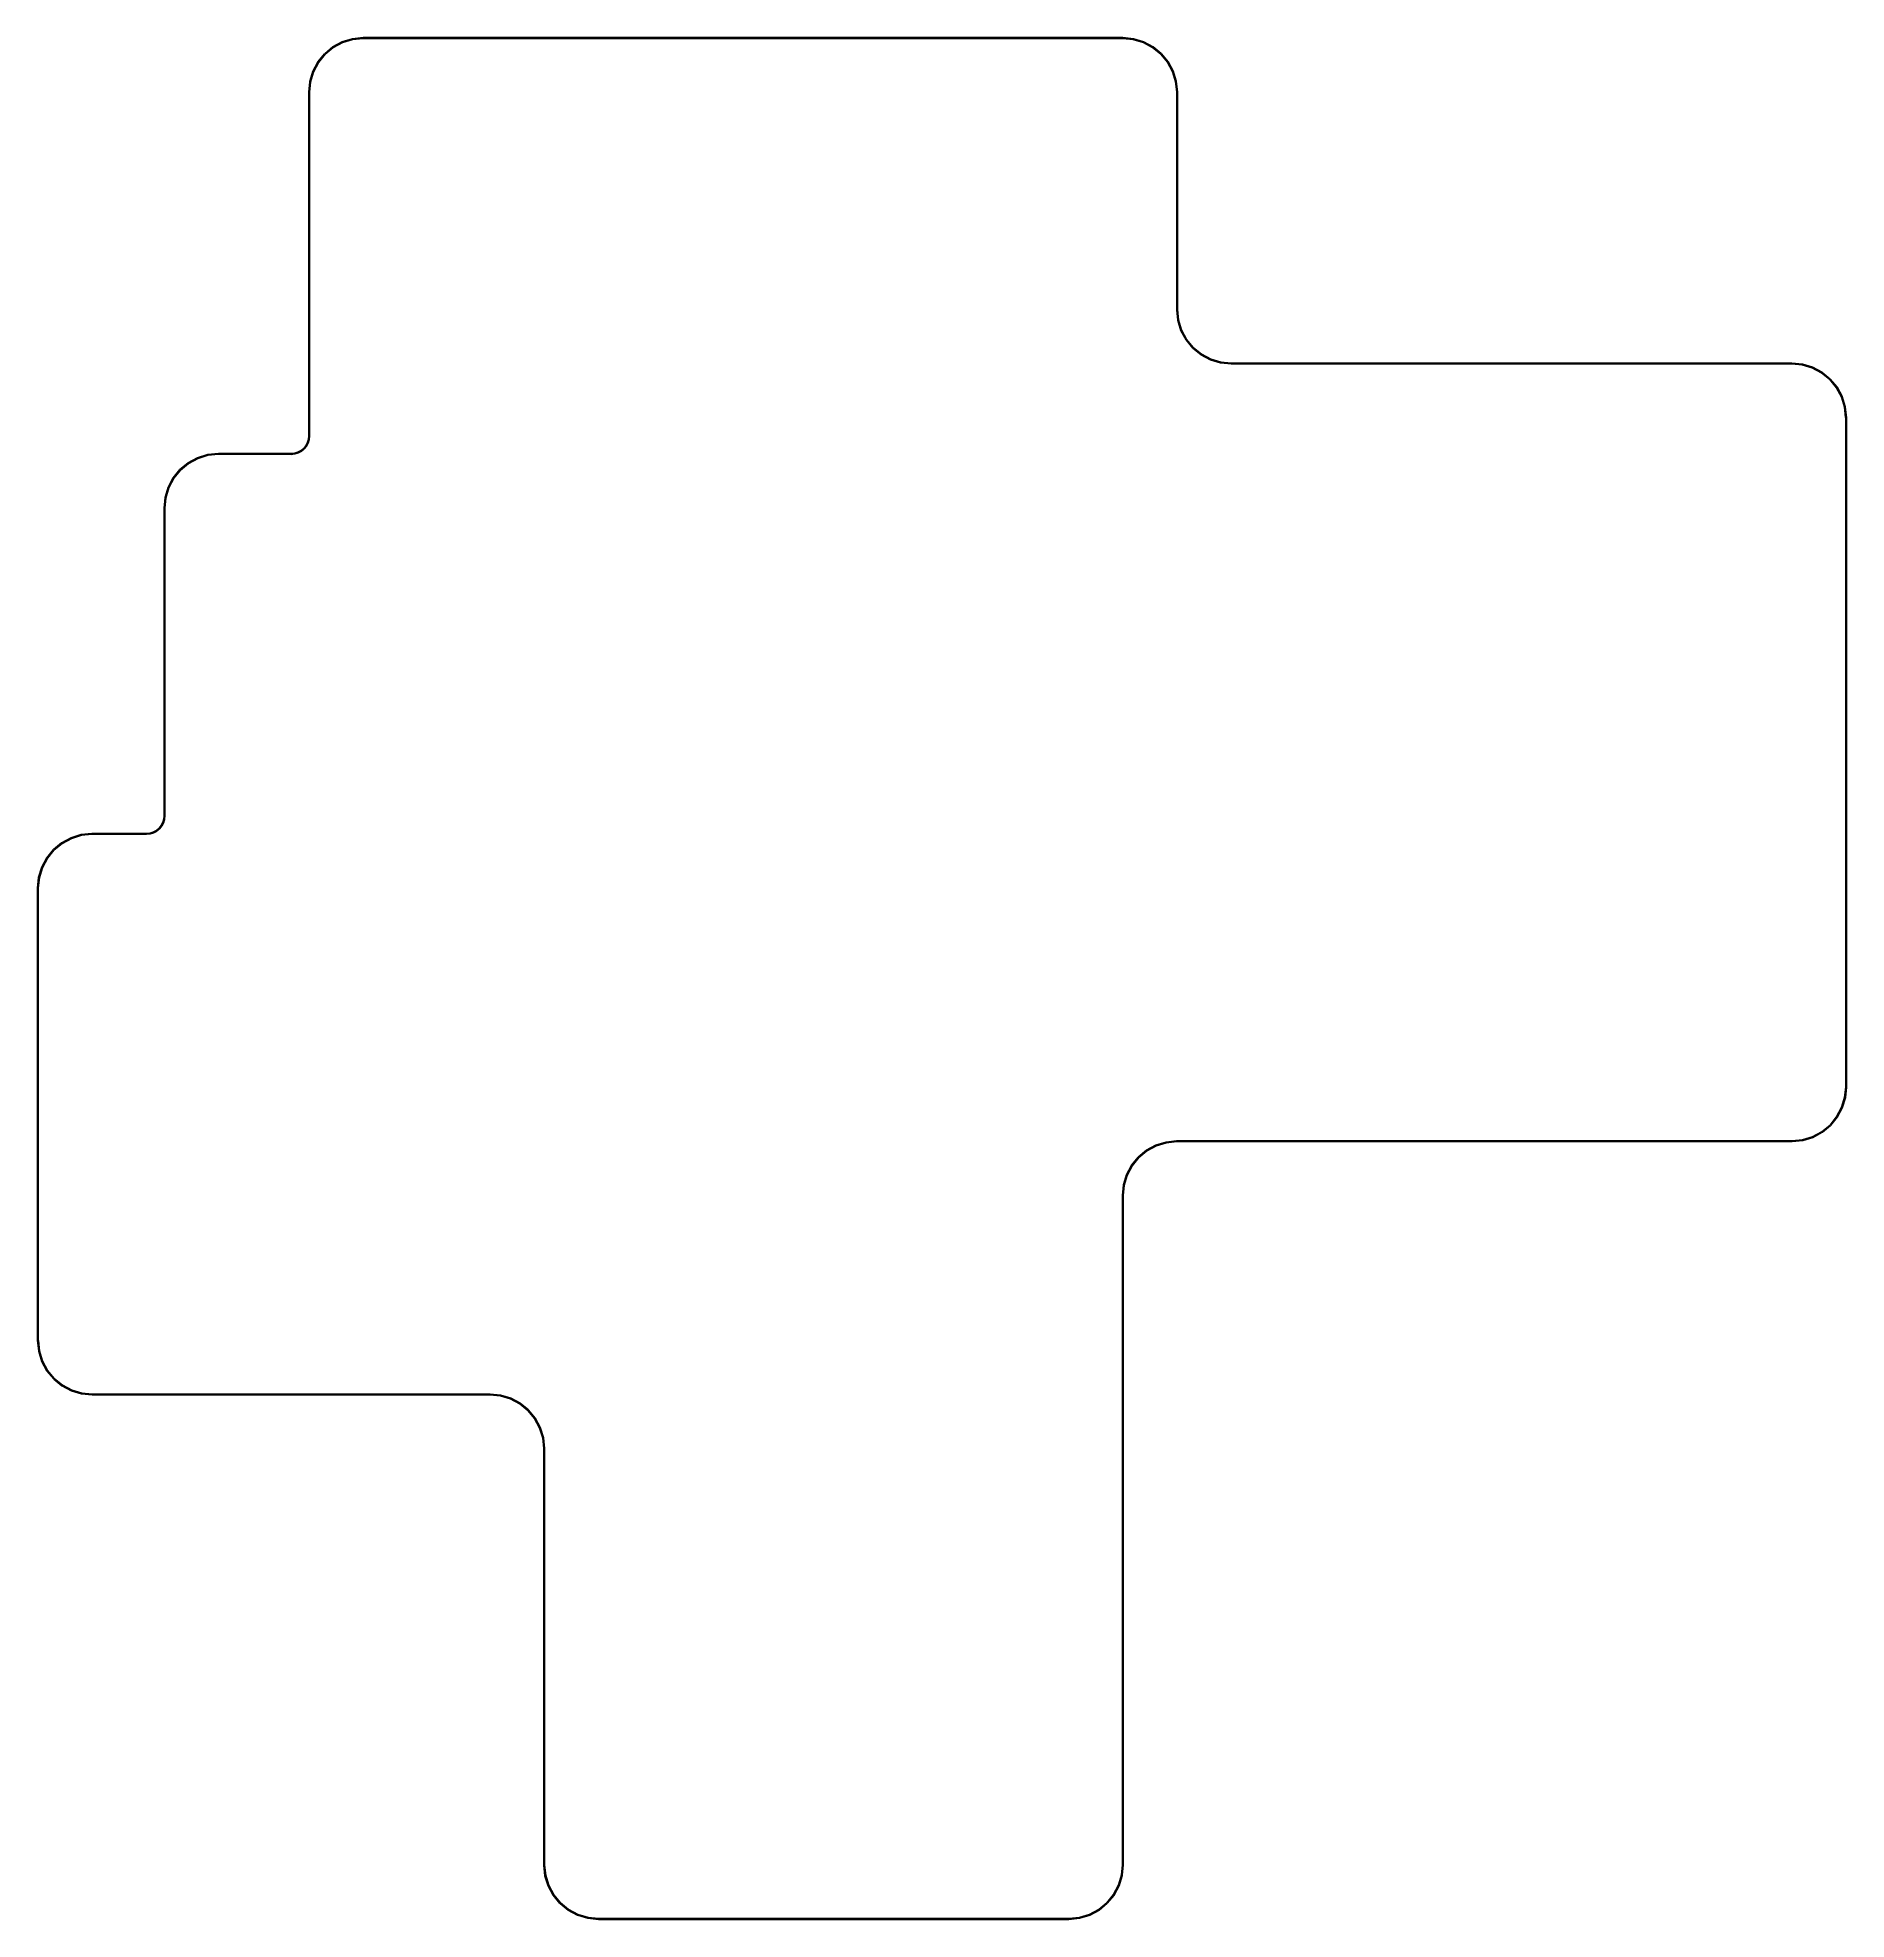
# Model space of a CAD drawing. Extents: x 3.5 to 8.5, y -6.15 to -0.95.
import ezdxf

# ---------------------------------------------------------------- set-up
doc = ezdxf.new("R2010")
doc.units = 0
doc.header["$MEASUREMENT"] = 0
doc.layers.add('BLACK', color=7, linetype='CONTINUOUS')

msp = doc.modelspace()

# ---------------------------------------------------------------- linework, layer by layer
at = {"layer": 'BLACK', "linetype": 'CONTINUOUS'}
for p, q in [((4.29294, -0.993546), (4.31549, -0.974886)), ((4.31667, -0.976464), (4.29427, -0.995002)), ((4.31549, -0.974886), (4.3155, -0.974877)), ((4.3155, -0.974877), (4.31558, -0.974828)), ((4.31558, -0.974828), (4.31565, -0.974779)), ((4.31565, -0.974779), (4.3414, -0.960855)), ((4.34226, -0.962632), (4.31667, -0.976464)), ((4.3414, -0.960855), (4.34142, -0.960848)), ((4.34142, -0.960848), (4.3415, -0.960815)), ((4.3415, -0.960815), (4.34158, -0.96078)), ((4.34158, -0.96078), (4.36955, -0.952123)), ((4.37004, -0.954032), (4.34226, -0.962632)), ((4.36955, -0.952123), (4.36956, -0.952119)), ((4.36956, -0.952119), (4.36965, -0.952103)), ((4.36965, -0.952103), (4.36974, -0.952085)), ((4.36974, -0.952085), (4.39885, -0.949025)), ((4.39901, -0.950988), (4.37004, -0.954032)), ((4.39885, -0.949025), (4.39886, -0.949023)), ((4.39886, -0.949023), (4.39891, -0.949024)), ((4.39891, -0.949024), (4.39895, -0.949019)), ((4.39895, -0.949019), (4.39995, -0.949016)), ((4.4, -0.950984), (4.39901, -0.950988)), ((4.39995, -0.949016), (4.39995, -0.949016)), ((4.39995, -0.949016), (6.50005, -0.949016)), ((6.49995, -0.950984), (4.4, -0.950984)), ((6.52894, -0.953827), (6.49995, -0.950984)), ((6.50005, -0.949016), (6.5001, -0.94902)), ((6.5001, -0.94902), (6.5001, -0.94902)), ((6.5001, -0.94902), (6.52923, -0.951877)), ((6.55678, -0.962232), (6.52894, -0.953827)), ((6.52923, -0.951877), (6.52924, -0.951879)), ((6.52924, -0.951879), (6.52933, -0.951897)), ((6.52933, -0.951897), (6.52942, -0.951914)), ((6.52942, -0.951914), (6.55745, -0.960376)), ((6.58246, -0.975886), (6.55678, -0.962232)), ((6.55745, -0.960376), (6.55746, -0.96038)), ((6.55746, -0.96038), (6.55754, -0.960415)), ((6.55754, -0.960415), (6.55762, -0.960449)), ((6.55762, -0.960449), (6.58347, -0.974193)), ((6.605, -0.994266), (6.58246, -0.975886)), ((6.58347, -0.974193), (6.58348, -0.974199)), ((6.58348, -0.974199), (6.58356, -0.974249)), ((6.58356, -0.974249), (6.58363, -0.974299)), ((6.58363, -0.974299), (6.60632, -0.992802)), ((4.26045, -1.04238), (4.27419, -1.01653)), ((4.27589, -1.01754), (4.26223, -1.04322)), ((4.27419, -1.01653), (4.2742, -1.01652)), ((4.2742, -1.01652), (4.27425, -1.01644)), ((4.27425, -1.01644), (4.2743, -1.01637)), ((4.2743, -1.01637), (4.2928, -0.993683)), ((4.29427, -0.995002), (4.27589, -1.01754)), ((4.2928, -0.993683), (4.29281, -0.993672)), ((4.29281, -0.993672), (4.29287, -0.99361)), ((4.29287, -0.99361), (4.29294, -0.993546)), ((6.62354, -1.01667), (6.605, -0.994266)), ((6.60632, -0.992802), (6.60633, -0.99281)), ((6.60633, -0.99281), (6.60639, -0.992874)), ((6.60639, -0.992874), (6.60645, -0.992937)), ((6.60645, -0.992937), (6.62511, -1.01549)), ((6.63737, -1.04226), (6.62354, -1.01667)), ((6.62511, -1.01549), (6.62512, -1.0155)), ((6.62512, -1.0155), (6.62517, -1.01558)), ((6.62517, -1.01558), (6.62522, -1.01565)), ((6.62522, -1.01565), (6.63915, -1.0414)), ((4.24902, -1.0999), (4.25188, -1.07077)), ((4.25383, -1.07106), (4.25098, -1.10005)), ((4.25188, -1.07076), (4.2519, -1.07067)), ((4.25188, -1.07077), (4.25188, -1.07076)), ((4.2519, -1.07067), (4.25191, -1.07058)), ((4.25191, -1.07058), (4.26038, -1.04255)), ((4.26223, -1.04322), (4.25383, -1.07106)), ((4.26038, -1.04254), (4.26042, -1.04246)), ((4.26038, -1.04255), (4.26038, -1.04254)), ((4.26042, -1.04246), (4.26045, -1.04238)), ((6.64597, -1.07004), (6.63737, -1.04226)), ((6.63915, -1.0414), (6.63915, -1.04142)), ((6.63915, -1.04142), (6.63919, -1.0415)), ((6.63919, -1.0415), (6.63922, -1.04158)), ((6.63922, -1.04158), (6.64788, -1.06955)), ((6.64901, -1.09901), (6.64597, -1.07004)), ((6.64788, -1.06955), (6.64788, -1.06956)), ((6.64788, -1.06956), (6.6479, -1.06965)), ((6.6479, -1.06965), (6.64792, -1.06974)), ((6.64792, -1.06974), (6.65098, -1.09885)), ((4.24902, -1.09995), (4.24902, -1.0999)), ((4.24902, -1.0999), (4.24902, -1.0999)), ((4.24902, -2.04995), (4.24902, -1.09995)), ((4.25098, -1.10005), (4.25098, -2.05005)), ((6.64902, -1.1), (6.64901, -1.09901)), ((6.64902, -1.70005), (6.64902, -1.1)), ((6.64902, -1.1), (6.64902, -1.1)), ((6.65098, -1.09885), (6.65098, -1.09886)), ((6.65098, -1.09886), (6.65098, -1.09891)), ((6.65098, -1.09891), (6.65098, -1.09895)), ((6.65098, -1.09895), (6.65098, -1.09995)), ((6.65098, -1.09995), (6.65098, -1.09995)), ((6.65098, -1.09995), (6.65098, -1.7)), ((6.64902, -1.70105), (6.64902, -1.70005)), ((6.64902, -1.70005), (6.64902, -1.70005)), ((6.64902, -1.70109), (6.64902, -1.70105)), ((6.64902, -1.70114), (6.64902, -1.70109)), ((6.64902, -1.70115), (6.64902, -1.70114)), ((6.65208, -1.73026), (6.64902, -1.70115)), ((6.65098, -1.7), (6.65099, -1.70099)), ((6.65099, -1.70099), (6.65403, -1.72996)), ((6.6521, -1.73035), (6.65208, -1.73026)), ((6.65212, -1.73044), (6.6521, -1.73035)), ((6.65212, -1.73045), (6.65212, -1.73044)), ((6.66078, -1.75842), (6.65212, -1.73045)), ((6.65403, -1.72996), (6.66263, -1.75774)), ((6.66081, -1.7585), (6.66078, -1.75842)), ((6.66085, -1.75858), (6.66081, -1.7585)), ((6.66085, -1.7586), (6.66085, -1.75858)), ((6.67478, -1.78435), (6.66085, -1.7586)), ((6.66263, -1.75774), (6.67646, -1.78333)), ((6.67483, -1.78442), (6.67478, -1.78435)), ((6.67488, -1.7845), (6.67483, -1.78442)), ((6.67489, -1.78451), (6.67488, -1.7845)), ((6.69355, -1.80706), (6.67489, -1.78451)), ((6.67646, -1.78333), (6.695, -1.80573)), ((6.69361, -1.80713), (6.69355, -1.80706)), ((6.69367, -1.80719), (6.69361, -1.80713)), ((6.69368, -1.8072), (6.69367, -1.80719)), ((6.71637, -1.8257), (6.69368, -1.8072)), ((6.695, -1.80573), (6.71754, -1.82411)), ((6.71644, -1.82575), (6.71637, -1.8257)), ((6.71652, -1.8258), (6.71644, -1.82575)), ((6.71653, -1.82581), (6.71652, -1.8258)), ((6.74238, -1.83955), (6.71653, -1.82581)), ((6.71754, -1.82411), (6.74322, -1.83777)), ((6.74246, -1.83958), (6.74238, -1.83955)), ((6.74254, -1.83962), (6.74246, -1.83958)), ((6.74255, -1.83962), (6.74254, -1.83962)), ((6.77058, -1.84809), (6.74255, -1.83962)), ((6.74322, -1.83777), (6.77106, -1.84617)), ((6.77067, -1.8481), (6.77058, -1.84809)), ((6.77076, -1.84812), (6.77067, -1.8481)), ((6.77077, -1.84812), (6.77076, -1.84812)), ((6.7999, -1.85098), (6.77077, -1.84812)), ((6.77106, -1.84617), (6.80005, -1.84902)), ((6.79995, -1.85098), (6.7999, -1.85098)), ((6.7999, -1.85098), (6.7999, -1.85098)), ((8.34995, -1.85098), (6.79995, -1.85098)), ((6.80005, -1.84902), (8.35005, -1.84902)), ((8.37894, -1.85383), (8.34995, -1.85098)), ((8.35005, -1.84902), (8.3501, -1.84902)), ((8.3501, -1.84902), (8.3501, -1.84902)), ((8.3501, -1.84902), (8.37923, -1.85188)), ((8.40678, -1.86223), (8.37894, -1.85383)), ((8.37923, -1.85188), (8.37924, -1.85188)), ((8.37924, -1.85188), (8.37933, -1.8519)), ((8.37933, -1.8519), (8.37942, -1.85191)), ((8.37942, -1.85191), (8.40745, -1.86038)), ((8.43246, -1.87589), (8.40678, -1.86223)), ((8.40745, -1.86038), (8.40746, -1.86038)), ((8.40746, -1.86038), (8.40754, -1.86042)), ((8.40754, -1.86042), (8.40762, -1.86045)), ((8.40762, -1.86045), (8.43347, -1.87419)), ((8.455, -1.89427), (8.43246, -1.87589)), ((8.43347, -1.87419), (8.43348, -1.8742)), ((8.43348, -1.8742), (8.43356, -1.87425)), ((8.43356, -1.87425), (8.43363, -1.8743)), ((8.43363, -1.8743), (8.45632, -1.8928)), ((8.47354, -1.91667), (8.455, -1.89427)), ((8.45632, -1.8928), (8.45633, -1.89281)), ((8.45633, -1.89281), (8.45639, -1.89287)), ((8.45639, -1.89287), (8.45645, -1.89294)), ((8.45645, -1.89294), (8.47511, -1.91549)), ((8.48737, -1.94226), (8.47354, -1.91667)), ((8.47511, -1.91549), (8.47512, -1.9155)), ((8.47512, -1.9155), (8.47517, -1.91558)), ((8.47517, -1.91558), (8.47522, -1.91565)), ((8.47522, -1.91565), (8.48915, -1.9414)), ((8.49597, -1.97004), (8.48737, -1.94226)), ((8.48915, -1.9414), (8.48915, -1.94142)), ((8.48915, -1.94142), (8.48919, -1.9415)), ((8.48919, -1.9415), (8.48922, -1.94158)), ((8.48922, -1.94158), (8.49788, -1.96955)), ((8.49901, -1.99901), (8.49597, -1.97004)), ((8.49788, -1.96955), (8.49788, -1.96956)), ((8.49788, -1.96956), (8.4979, -1.96965)), ((8.4979, -1.96965), (8.49792, -1.96974)), ((8.49792, -1.96974), (8.50098, -1.99885)), ((8.49902, -2), (8.49901, -1.99901)), ((8.49902, -3.84995), (8.49902, -2)), ((8.49902, -2), (8.49902, -2)), ((8.50098, -1.99885), (8.50098, -1.99886)), ((8.50098, -1.99886), (8.50098, -1.99891)), ((8.50098, -1.99891), (8.50098, -1.99895)), ((8.50098, -1.99895), (8.50098, -1.99995)), ((8.50098, -1.99995), (8.50098, -1.99995)), ((8.50098, -1.99995), (8.50098, -3.85005)), ((4.23478, -2.08453), (4.24082, -2.07712)), ((4.24241, -2.07829), (4.23624, -2.08585)), ((4.24082, -2.07712), (4.24531, -2.06868)), ((4.24246, -2.07822), (4.24241, -2.07829)), ((4.24251, -2.07814), (4.24246, -2.07822)), ((4.24252, -2.07813), (4.24251, -2.07814)), ((4.2471, -2.06952), (4.24252, -2.07813)), ((4.24531, -2.06868), (4.24808, -2.05952)), ((4.24713, -2.06943), (4.2471, -2.06952)), ((4.24717, -2.06935), (4.24713, -2.06943)), ((4.24999, -2.06), (4.24717, -2.06934)), ((4.24717, -2.06934), (4.24717, -2.06935)), ((4.24808, -2.05952), (4.24902, -2.04995)), ((4.25001, -2.05991), (4.24999, -2.06)), ((4.25003, -2.05982), (4.25001, -2.05991)), ((4.25098, -2.0501), (4.25003, -2.05981)), ((4.25003, -2.05981), (4.25003, -2.05982)), ((4.25098, -2.05005), (4.25098, -2.0501)), ((4.25098, -2.0501), (4.25098, -2.0501)), ((3.89258, -2.14319), (3.91521, -2.12447)), ((3.91639, -2.12605), (3.89391, -2.14465)), ((3.91521, -2.12447), (3.91522, -2.12446)), ((3.91522, -2.12446), (3.9153, -2.12441)), ((3.9153, -2.12441), (3.91537, -2.12436)), ((3.91537, -2.12436), (3.94121, -2.11039)), ((3.94206, -2.11217), (3.91639, -2.12605)), ((3.94121, -2.11039), (3.94122, -2.11039)), ((3.94122, -2.11039), (3.94131, -2.11035)), ((3.94131, -2.11035), (3.94139, -2.11032)), ((3.94139, -2.11032), (3.96945, -2.10163)), ((3.96994, -2.10354), (3.94206, -2.11217)), ((3.96945, -2.10163), (3.96946, -2.10163)), ((3.96946, -2.10163), (3.96955, -2.10161)), ((3.96955, -2.10161), (3.96963, -2.1016)), ((3.96963, -2.1016), (3.99885, -2.09852)), ((3.999, -2.10049), (3.96994, -2.10354)), ((3.99885, -2.09852), (3.99886, -2.09852)), ((3.99886, -2.09852), (3.9989, -2.09852)), ((3.9989, -2.09852), (3.99895, -2.09852)), ((3.99895, -2.09852), (3.99995, -2.09852)), ((4, -2.10048), (3.999, -2.10049)), ((3.99995, -2.09852), (3.99995, -2.09852)), ((3.99995, -2.09852), (3.99999, -2.09852)), ((3.99999, -2.09852), (4, -2.09852)), ((4, -2.09852), (4.00001, -2.09852)), ((4.19999, -2.10098), (4, -2.10048)), ((4, -2.10048), (4, -2.10048)), ((4.00001, -2.09852), (4.00001, -2.09852)), ((4.00001, -2.09852), (4.2, -2.09902)), ((4.2, -2.10098), (4.19999, -2.10098)), ((4.19999, -2.10098), (4.19999, -2.10098)), ((4.2, -2.09902), (4.2003, -2.09901)), ((4.2, -2.09902), (4.2, -2.09902)), ((4.20001, -2.10098), (4.2, -2.10098)), ((4.20005, -2.10098), (4.20001, -2.10098)), ((4.20035, -2.10098), (4.20005, -2.10098)), ((4.20005, -2.10098), (4.20005, -2.10098)), ((4.2003, -2.09901), (4.20986, -2.09801)), ((4.2004, -2.10098), (4.20035, -2.10098)), ((4.20044, -2.10098), (4.2004, -2.10098)), ((4.20045, -2.10098), (4.20044, -2.10098)), ((4.21016, -2.09996), (4.20045, -2.10098)), ((4.20986, -2.09801), (4.21899, -2.09518)), ((4.21024, -2.09994), (4.21016, -2.09996)), ((4.21033, -2.09992), (4.21024, -2.09994)), ((4.21034, -2.09992), (4.21033, -2.09992)), ((4.21967, -2.09703), (4.21034, -2.09992)), ((4.21899, -2.09518), (4.22741, -2.09063)), ((4.21975, -2.097), (4.21967, -2.09703)), ((4.21983, -2.09697), (4.21975, -2.097)), ((4.21984, -2.09696), (4.21983, -2.09697)), ((4.22843, -2.09232), (4.21984, -2.09696)), ((4.22741, -2.09063), (4.23478, -2.08453)), ((4.2285, -2.09227), (4.22843, -2.09232)), ((4.22858, -2.09222), (4.2285, -2.09227)), ((4.22859, -2.09221), (4.22858, -2.09222)), ((4.23611, -2.08599), (4.22859, -2.09221)), ((4.23617, -2.08593), (4.23611, -2.08599)), ((4.23623, -2.08586), (4.23617, -2.08593)), ((4.23624, -2.08585), (4.23623, -2.08586)), ((3.85999, -2.19219), (3.87378, -2.16625)), ((3.87547, -2.16726), (3.86177, -2.19303)), ((3.87378, -2.16624), (3.87383, -2.16617)), ((3.87378, -2.16625), (3.87378, -2.16624)), ((3.87383, -2.16617), (3.87388, -2.16609)), ((3.87388, -2.16609), (3.89245, -2.14333)), ((3.89391, -2.14465), (3.87547, -2.16726)), ((3.89245, -2.14333), (3.89246, -2.14332)), ((3.89246, -2.14332), (3.89252, -2.14326)), ((3.89252, -2.14326), (3.89258, -2.14319)), ((3.84852, -2.2499), (3.85139, -2.22067)), ((3.85334, -2.22096), (3.85048, -2.25005)), ((3.85139, -2.22066), (3.85141, -2.22057)), ((3.85139, -2.22067), (3.85139, -2.22066)), ((3.85141, -2.22057), (3.85142, -2.22048)), ((3.85142, -2.22048), (3.85991, -2.19236)), ((3.86177, -2.19303), (3.85334, -2.22096)), ((3.85991, -2.19236), (3.85992, -2.19235)), ((3.85992, -2.19235), (3.85995, -2.19227)), ((3.85995, -2.19227), (3.85999, -2.19219)), ((3.84852, -2.24995), (3.84852, -2.2499)), ((3.84852, -2.2499), (3.84852, -2.2499)), ((3.84902, -3.09995), (3.84852, -2.24995)), ((3.85048, -2.25005), (3.85098, -3.10005)), ((3.84082, -3.12712), (3.84531, -3.11868)), ((3.8471, -3.11952), (3.84252, -3.12813)), ((3.84531, -3.11868), (3.84808, -3.10952)), ((3.84713, -3.11943), (3.8471, -3.11952)), ((3.84717, -3.11935), (3.84713, -3.11943)), ((3.84999, -3.11), (3.84717, -3.11934)), ((3.84717, -3.11934), (3.84717, -3.11935)), ((3.84808, -3.10952), (3.84902, -3.09995)), ((3.85001, -3.10991), (3.84999, -3.11)), ((3.85003, -3.10982), (3.85001, -3.10991)), ((3.85098, -3.1001), (3.85003, -3.10981)), ((3.85003, -3.10981), (3.85003, -3.10982)), ((3.85098, -3.10005), (3.85098, -3.1001)), ((3.85098, -3.1001), (3.85098, -3.1001)), ((3.56565, -3.17478), (3.5914, -3.16085)), ((3.59226, -3.16263), (3.56667, -3.17646)), ((3.5914, -3.16085), (3.59142, -3.16085)), ((3.59142, -3.16085), (3.5915, -3.16081)), ((3.5915, -3.16081), (3.59158, -3.16078)), ((3.59158, -3.16078), (3.61955, -3.15212)), ((3.62004, -3.15403), (3.59226, -3.16263)), ((3.61955, -3.15212), (3.61956, -3.15212)), ((3.61956, -3.15212), (3.61965, -3.1521)), ((3.61965, -3.1521), (3.61974, -3.15208)), ((3.61974, -3.15208), (3.64885, -3.14902)), ((3.64901, -3.15099), (3.62004, -3.15403)), ((3.64885, -3.14902), (3.64886, -3.14902)), ((3.64886, -3.14902), (3.64891, -3.14902)), ((3.64891, -3.14902), (3.64895, -3.14902)), ((3.64895, -3.14902), (3.64995, -3.14902)), ((3.65, -3.15098), (3.64901, -3.15099)), ((3.64995, -3.14902), (3.64995, -3.14902)), ((3.64995, -3.14902), (3.8, -3.14902)), ((3.80005, -3.15098), (3.65, -3.15098)), ((3.8, -3.14902), (3.8003, -3.14901)), ((3.80035, -3.15098), (3.80005, -3.15098)), ((3.80005, -3.15098), (3.80005, -3.15098)), ((3.8003, -3.14901), (3.80985, -3.14801)), ((3.8004, -3.15098), (3.80035, -3.15098)), ((3.80044, -3.15098), (3.8004, -3.15098)), ((3.80045, -3.15098), (3.80044, -3.15098)), ((3.81016, -3.14996), (3.80045, -3.15098)), ((3.80985, -3.14801), (3.81899, -3.14518)), ((3.81024, -3.14994), (3.81016, -3.14996)), ((3.81033, -3.14992), (3.81024, -3.14994)), ((3.81034, -3.14992), (3.81033, -3.14992)), ((3.81967, -3.14703), (3.81034, -3.14992)), ((3.81899, -3.14518), (3.82741, -3.14063)), ((3.81975, -3.147), (3.81967, -3.14703)), ((3.81983, -3.14697), (3.81975, -3.147)), ((3.81984, -3.14696), (3.81983, -3.14697)), ((3.82843, -3.14232), (3.81984, -3.14696)), ((3.82741, -3.14063), (3.83478, -3.13453)), ((3.8285, -3.14227), (3.82843, -3.14232)), ((3.82858, -3.14222), (3.8285, -3.14227)), ((3.82859, -3.14221), (3.82858, -3.14222)), ((3.83611, -3.13599), (3.82859, -3.14221)), ((3.83478, -3.13453), (3.84082, -3.12712)), ((3.83617, -3.13593), (3.83611, -3.13599)), ((3.83623, -3.13586), (3.83617, -3.13593)), ((3.83624, -3.13585), (3.83623, -3.13586)), ((3.84241, -3.12829), (3.83624, -3.13585)), ((3.84246, -3.12822), (3.84241, -3.12829)), ((3.84251, -3.12814), (3.84246, -3.12822)), ((3.84252, -3.12813), (3.84251, -3.12814)), ((3.51045, -3.24238), (3.52419, -3.21653)), ((3.52589, -3.21754), (3.51223, -3.24322)), ((3.52419, -3.21653), (3.5242, -3.21652)), ((3.5242, -3.21652), (3.52425, -3.21644)), ((3.52425, -3.21644), (3.5243, -3.21637)), ((3.5243, -3.21637), (3.5428, -3.19368)), ((3.54427, -3.195), (3.52589, -3.21754)), ((3.5428, -3.19368), (3.54281, -3.19367)), ((3.54281, -3.19367), (3.54287, -3.19361)), ((3.54287, -3.19361), (3.54294, -3.19355)), ((3.54294, -3.19355), (3.56549, -3.17489)), ((3.56667, -3.17646), (3.54427, -3.195)), ((3.56549, -3.17489), (3.5655, -3.17488)), ((3.5655, -3.17488), (3.56558, -3.17483)), ((3.56558, -3.17483), (3.56565, -3.17478)), ((3.49902, -3.2999), (3.50188, -3.27077)), ((3.50383, -3.27106), (3.50098, -3.30005)), ((3.50188, -3.27076), (3.5019, -3.27067)), ((3.50188, -3.27077), (3.50188, -3.27076)), ((3.5019, -3.27067), (3.50191, -3.27058)), ((3.50191, -3.27058), (3.51038, -3.24255)), ((3.51223, -3.24322), (3.50383, -3.27106)), ((3.51038, -3.24254), (3.51042, -3.24246)), ((3.51038, -3.24255), (3.51038, -3.24254)), ((3.51042, -3.24246), (3.51045, -3.24238)), ((3.49902, -3.29995), (3.49902, -3.2999)), ((3.49902, -3.2999), (3.49902, -3.2999)), ((3.49902, -4.54999), (3.49902, -3.29995)), ((3.50098, -3.30005), (3.50098, -4.55)), ((8.48777, -3.90678), (8.49617, -3.87894)), ((8.49809, -3.87942), (8.48962, -3.90745)), ((8.49617, -3.87894), (8.49902, -3.84995)), ((8.4981, -3.87933), (8.49809, -3.87942)), ((8.49812, -3.87924), (8.4981, -3.87933)), ((8.50098, -3.8501), (8.49812, -3.87923)), ((8.49812, -3.87923), (8.49812, -3.87924)), ((8.50098, -3.85005), (8.50098, -3.8501)), ((8.50098, -3.8501), (8.50098, -3.8501)), ((8.45573, -3.955), (8.47411, -3.93246)), ((8.4757, -3.93363), (8.4572, -3.95632)), ((8.47411, -3.93246), (8.48777, -3.90678)), ((8.47575, -3.93356), (8.4757, -3.93363)), ((8.4758, -3.93348), (8.47575, -3.93356)), ((8.47581, -3.93347), (8.4758, -3.93348)), ((8.48955, -3.90762), (8.47581, -3.93347)), ((8.48958, -3.90754), (8.48955, -3.90762)), ((8.48962, -3.90746), (8.48958, -3.90754)), ((8.48962, -3.90745), (8.48962, -3.90746)), ((6.59158, -4.01078), (6.61955, -4.00212)), ((6.62004, -4.00403), (6.59226, -4.01263)), ((6.61955, -4.00212), (6.61956, -4.00212)), ((6.61956, -4.00212), (6.61965, -4.0021)), ((6.61965, -4.0021), (6.61974, -4.00208)), ((6.61974, -4.00208), (6.64885, -3.99902)), ((6.64901, -4.00099), (6.62004, -4.00403)), ((6.64885, -3.99902), (6.64886, -3.99902)), ((6.64886, -3.99902), (6.64891, -3.99902)), ((6.64891, -3.99902), (6.64895, -3.99902)), ((6.64895, -3.99902), (6.64995, -3.99902)), ((6.65, -4.00098), (6.64901, -4.00099)), ((6.64995, -3.99902), (6.64995, -3.99902)), ((6.64995, -3.99902), (8.35, -3.99902)), ((8.35005, -4.00098), (6.65, -4.00098)), ((8.35, -3.99902), (8.35099, -3.99901)), ((8.35105, -4.00098), (8.35005, -4.00098)), ((8.35005, -4.00098), (8.35005, -4.00098)), ((8.35099, -3.99901), (8.37996, -3.99597)), ((8.35109, -4.00098), (8.35105, -4.00098)), ((8.35114, -4.00098), (8.35109, -4.00098)), ((8.35115, -4.00098), (8.35114, -4.00098)), ((8.38026, -3.99792), (8.35115, -4.00098)), ((8.37996, -3.99597), (8.40774, -3.98737)), ((8.38035, -3.9979), (8.38026, -3.99792)), ((8.38044, -3.99788), (8.38035, -3.9979)), ((8.38045, -3.99788), (8.38044, -3.99788)), ((8.40842, -3.98922), (8.38045, -3.99788)), ((8.40774, -3.98737), (8.43333, -3.97354)), ((8.4085, -3.98919), (8.40842, -3.98922)), ((8.40858, -3.98915), (8.4085, -3.98919)), ((8.4086, -3.98915), (8.40858, -3.98915)), ((8.43435, -3.97522), (8.4086, -3.98915)), ((8.43333, -3.97354), (8.45573, -3.955)), ((8.43442, -3.97517), (8.43435, -3.97522)), ((8.4345, -3.97512), (8.43442, -3.97517)), ((8.43451, -3.97511), (8.4345, -3.97512)), ((8.45706, -3.95645), (8.43451, -3.97511)), ((8.45713, -3.95639), (8.45706, -3.95645)), ((8.45719, -3.95633), (8.45713, -3.95639)), ((8.4572, -3.95632), (8.45719, -3.95633)), ((6.5243, -4.06637), (6.5428, -4.04368)), ((6.54427, -4.045), (6.52589, -4.06754)), ((6.5428, -4.04368), (6.54281, -4.04367)), ((6.54281, -4.04367), (6.54287, -4.04361)), ((6.54287, -4.04361), (6.54294, -4.04355)), ((6.54294, -4.04355), (6.56549, -4.02489)), ((6.56667, -4.02646), (6.54427, -4.045)), ((6.56549, -4.02489), (6.5655, -4.02488)), ((6.5655, -4.02488), (6.56558, -4.02483)), ((6.56558, -4.02483), (6.56565, -4.02478)), ((6.56565, -4.02478), (6.5914, -4.01085)), ((6.59226, -4.01263), (6.56667, -4.02646)), ((6.5914, -4.01085), (6.59142, -4.01085)), ((6.59142, -4.01085), (6.5915, -4.01081)), ((6.5915, -4.01081), (6.59158, -4.01078)), ((6.50191, -4.12058), (6.51038, -4.09255)), ((6.51223, -4.09322), (6.50383, -4.12106)), ((6.51038, -4.09254), (6.51042, -4.09246)), ((6.51038, -4.09255), (6.51038, -4.09254)), ((6.51042, -4.09246), (6.51045, -4.09238)), ((6.51045, -4.09238), (6.52419, -4.06653)), ((6.52589, -4.06754), (6.51223, -4.09322)), ((6.52419, -4.06653), (6.5242, -4.06652)), ((6.5242, -4.06652), (6.52425, -4.06644)), ((6.52425, -4.06644), (6.5243, -4.06637)), ((6.49902, -4.1499), (6.50188, -4.12077)), ((6.49902, -4.14995), (6.49902, -4.1499)), ((6.49902, -4.1499), (6.49902, -4.1499)), ((6.49902, -5.99995), (6.49902, -4.14995)), ((6.50383, -4.12106), (6.50098, -4.15005)), ((6.50098, -4.15005), (6.50098, -6.00005)), ((6.50188, -4.12076), (6.5019, -4.12067)), ((6.50188, -4.12077), (6.50188, -4.12076)), ((6.5019, -4.12067), (6.50191, -4.12058)), ((3.49902, -4.55), (3.49902, -4.54999)), ((3.49902, -4.55001), (3.49902, -4.55)), ((3.49902, -4.55005), (3.49902, -4.55001)), ((3.49902, -4.55105), (3.49902, -4.55005)), ((3.49902, -4.55005), (3.49902, -4.55005)), ((3.49902, -4.55109), (3.49902, -4.55105)), ((3.49902, -4.55114), (3.49902, -4.55109)), ((3.49902, -4.55115), (3.49902, -4.55114)), ((3.50208, -4.58026), (3.49902, -4.55115)), ((3.50098, -4.55), (3.50099, -4.55099)), ((3.50099, -4.55099), (3.50403, -4.57996)), ((3.5021, -4.58035), (3.50208, -4.58026)), ((3.50212, -4.58044), (3.5021, -4.58035)), ((3.50212, -4.58045), (3.50212, -4.58044)), ((3.51078, -4.60842), (3.50212, -4.58045)), ((3.50403, -4.57996), (3.51263, -4.60774)), ((3.51081, -4.6085), (3.51078, -4.60842)), ((3.51085, -4.60858), (3.51081, -4.6085)), ((3.51085, -4.6086), (3.51085, -4.60858)), ((3.52478, -4.63435), (3.51085, -4.6086)), ((3.51263, -4.60774), (3.52646, -4.63333)), ((3.52483, -4.63442), (3.52478, -4.63435)), ((3.52488, -4.6345), (3.52483, -4.63442)), ((3.52489, -4.63451), (3.52488, -4.6345)), ((3.54355, -4.65706), (3.52489, -4.63451)), ((3.52646, -4.63333), (3.545, -4.65573)), ((3.54361, -4.65713), (3.54355, -4.65706)), ((3.54367, -4.65719), (3.54361, -4.65713)), ((3.54368, -4.6572), (3.54367, -4.65719)), ((3.56637, -4.6757), (3.54368, -4.6572)), ((3.545, -4.65573), (3.56754, -4.67411)), ((3.56644, -4.67575), (3.56637, -4.6757)), ((3.56652, -4.6758), (3.56644, -4.67575)), ((3.56653, -4.67581), (3.56652, -4.6758)), ((3.59238, -4.68955), (3.56653, -4.67581)), ((3.56754, -4.67411), (3.59322, -4.68777)), ((3.59246, -4.68958), (3.59238, -4.68955)), ((3.59254, -4.68962), (3.59246, -4.68958)), ((3.59255, -4.68962), (3.59254, -4.68962)), ((3.62058, -4.69809), (3.59255, -4.68962)), ((3.59322, -4.68777), (3.62106, -4.69617)), ((3.62067, -4.6981), (3.62058, -4.69809)), ((3.62076, -4.69812), (3.62067, -4.6981)), ((3.62077, -4.69812), (3.62076, -4.69812)), ((3.6499, -4.70098), (3.62077, -4.69812)), ((3.62106, -4.69617), (3.65005, -4.69902)), ((3.64995, -4.70098), (3.6499, -4.70098)), ((3.6499, -4.70098), (3.6499, -4.70098)), ((4.74995, -4.70098), (3.64995, -4.70098)), ((3.65005, -4.69902), (4.75005, -4.69902)), ((4.77894, -4.70383), (4.74995, -4.70098)), ((4.75005, -4.69902), (4.7501, -4.69902)), ((4.7501, -4.69902), (4.7501, -4.69902)), ((4.7501, -4.69902), (4.77923, -4.70188)), ((4.80678, -4.71223), (4.77894, -4.70383)), ((4.77923, -4.70188), (4.77924, -4.70188)), ((4.77924, -4.70188), (4.77933, -4.7019)), ((4.77933, -4.7019), (4.77942, -4.70191)), ((4.77942, -4.70191), (4.80745, -4.71038)), ((4.83246, -4.72589), (4.80678, -4.71223)), ((4.80745, -4.71038), (4.80746, -4.71038)), ((4.80746, -4.71038), (4.80754, -4.71042)), ((4.80754, -4.71042), (4.80762, -4.71045)), ((4.80762, -4.71045), (4.83347, -4.72419)), ((4.855, -4.74427), (4.83246, -4.72589)), ((4.83347, -4.72419), (4.83348, -4.7242)), ((4.83348, -4.7242), (4.83356, -4.72425)), ((4.83356, -4.72425), (4.83363, -4.7243)), ((4.83363, -4.7243), (4.85632, -4.7428)), ((4.87354, -4.76667), (4.855, -4.74427)), ((4.85632, -4.7428), (4.85633, -4.74281)), ((4.85633, -4.74281), (4.85639, -4.74287)), ((4.85639, -4.74287), (4.85645, -4.74294)), ((4.85645, -4.74294), (4.87511, -4.76549)), ((4.88737, -4.79226), (4.87354, -4.76667)), ((4.87511, -4.76549), (4.87512, -4.7655)), ((4.87512, -4.7655), (4.87517, -4.76558)), ((4.87517, -4.76558), (4.87522, -4.76565)), ((4.87522, -4.76565), (4.88915, -4.7914)), ((4.89597, -4.82004), (4.88737, -4.79226)), ((4.88915, -4.7914), (4.88915, -4.79142)), ((4.88915, -4.79142), (4.88919, -4.7915)), ((4.88919, -4.7915), (4.88922, -4.79158)), ((4.88922, -4.79158), (4.89788, -4.81955)), ((4.89901, -4.84901), (4.89597, -4.82004)), ((4.89788, -4.81955), (4.89788, -4.81956)), ((4.89788, -4.81956), (4.8979, -4.81965)), ((4.8979, -4.81965), (4.89792, -4.81974)), ((4.89792, -4.81974), (4.90098, -4.84885)), ((4.89902, -4.85), (4.89901, -4.84901)), ((4.89902, -5.99999), (4.89902, -4.85)), ((4.90098, -4.84885), (4.90098, -4.84886)), ((4.90098, -4.84886), (4.90098, -4.84891)), ((4.90098, -4.84891), (4.90098, -4.84895)), ((4.90098, -4.84895), (4.90098, -4.84995)), ((4.90098, -4.84995), (4.90098, -4.84995)), ((4.90098, -4.84995), (4.90098, -6)), ((4.89902, -6), (4.89902, -5.99999)), ((4.89902, -6.00001), (4.89902, -6)), ((4.89902, -6.00005), (4.89902, -6.00001)), ((4.89902, -6.00105), (4.89902, -6.00005)), ((4.89902, -6.00005), (4.89902, -6.00005)), ((4.89902, -6.00109), (4.89902, -6.00105)), ((4.89902, -6.00114), (4.89902, -6.00109)), ((4.89902, -6.00115), (4.89902, -6.00114)), ((4.90208, -6.03026), (4.89902, -6.00115)), ((4.90098, -6), (4.90099, -6.00099)), ((4.90099, -6.00099), (4.90403, -6.02996)), ((4.9021, -6.03035), (4.90208, -6.03026)), ((4.90212, -6.03044), (4.9021, -6.03035)), ((4.90212, -6.03045), (4.90212, -6.03044)), ((4.91078, -6.05842), (4.90212, -6.03045)), ((4.90403, -6.02996), (4.91263, -6.05774)), ((6.48777, -6.05678), (6.49617, -6.02894)), ((6.49809, -6.02942), (6.48962, -6.05745)), ((6.49617, -6.02894), (6.49902, -5.99995)), ((6.4981, -6.02933), (6.49809, -6.02942)), ((6.49812, -6.02924), (6.4981, -6.02933)), ((6.50098, -6.0001), (6.49812, -6.02923)), ((6.49812, -6.02923), (6.49812, -6.02924)), ((6.50098, -6.00005), (6.50098, -6.0001)), ((6.50098, -6.0001), (6.50098, -6.0001)), ((4.91081, -6.0585), (4.91078, -6.05842)), ((4.91085, -6.05858), (4.91081, -6.0585)), ((4.91085, -6.0586), (4.91085, -6.05858)), ((4.92478, -6.08435), (4.91085, -6.0586)), ((4.91263, -6.05774), (4.92646, -6.08333)), ((4.92483, -6.08442), (4.92478, -6.08435)), ((4.92488, -6.0845), (4.92483, -6.08442)), ((4.92489, -6.08451), (4.92488, -6.0845)), ((4.94355, -6.10706), (4.92489, -6.08451)), ((4.92646, -6.08333), (4.945, -6.10573)), ((6.45573, -6.105), (6.47411, -6.08246)), ((6.4757, -6.08363), (6.4572, -6.10632)), ((6.47411, -6.08246), (6.48777, -6.05678)), ((6.47575, -6.08356), (6.4757, -6.08363)), ((6.4758, -6.08348), (6.47575, -6.08356)), ((6.47581, -6.08347), (6.4758, -6.08348)), ((6.48955, -6.05762), (6.47581, -6.08347)), ((6.48958, -6.05754), (6.48955, -6.05762)), ((6.48962, -6.05746), (6.48958, -6.05754)), ((6.48962, -6.05745), (6.48962, -6.05746)), ((4.94361, -6.10713), (4.94355, -6.10706)), ((4.94367, -6.10719), (4.94361, -6.10713)), ((4.94368, -6.1072), (4.94367, -6.10719)), ((4.96637, -6.1257), (4.94368, -6.1072)), ((4.945, -6.10573), (4.96754, -6.12411)), ((4.96644, -6.12575), (4.96637, -6.1257)), ((4.96652, -6.1258), (4.96644, -6.12575)), ((4.96653, -6.12581), (4.96652, -6.1258)), ((4.99238, -6.13955), (4.96653, -6.12581)), ((4.96754, -6.12411), (4.99322, -6.13777)), ((4.99322, -6.13777), (5.02106, -6.14617)), ((6.37996, -6.14597), (6.40774, -6.13737)), ((6.40774, -6.13737), (6.43333, -6.12354)), ((6.43435, -6.12522), (6.4086, -6.13915)), ((6.43333, -6.12354), (6.45573, -6.105)), ((6.43442, -6.12517), (6.43435, -6.12522)), ((6.4345, -6.12512), (6.43442, -6.12517)), ((6.43451, -6.12511), (6.4345, -6.12512)), ((6.45706, -6.10645), (6.43451, -6.12511)), ((6.45713, -6.10639), (6.45706, -6.10645)), ((6.45719, -6.10633), (6.45713, -6.10639)), ((6.4572, -6.10632), (6.45719, -6.10633)), ((4.99246, -6.13958), (4.99238, -6.13955)), ((4.99254, -6.13962), (4.99246, -6.13958)), ((4.99255, -6.13962), (4.99254, -6.13962)), ((5.02058, -6.14809), (4.99255, -6.13962)), ((5.02067, -6.1481), (5.02058, -6.14809)), ((5.02076, -6.14812), (5.02067, -6.1481)), ((5.02077, -6.14812), (5.02076, -6.14812)), ((5.0499, -6.15098), (5.02077, -6.14812)), ((5.02106, -6.14617), (5.05005, -6.14902)), ((5.04995, -6.15098), (5.0499, -6.15098)), ((5.0499, -6.15098), (5.0499, -6.15098)), ((6.35005, -6.15098), (5.04995, -6.15098)), ((5.05005, -6.14902), (6.35, -6.14902)), ((6.35, -6.14902), (6.35099, -6.14901)), ((6.35105, -6.15098), (6.35005, -6.15098)), ((6.35005, -6.15098), (6.35005, -6.15098)), ((6.35099, -6.14901), (6.37996, -6.14597)), ((6.35109, -6.15098), (6.35105, -6.15098)), ((6.35114, -6.15098), (6.35109, -6.15098)), ((6.35115, -6.15098), (6.35114, -6.15098)), ((6.38026, -6.14792), (6.35115, -6.15098)), ((6.38035, -6.1479), (6.38026, -6.14792)), ((6.38044, -6.14788), (6.38035, -6.1479)), ((6.38045, -6.14788), (6.38044, -6.14788)), ((6.40842, -6.13922), (6.38045, -6.14788)), ((6.4085, -6.13919), (6.40842, -6.13922)), ((6.40858, -6.13915), (6.4085, -6.13919)), ((6.4086, -6.13915), (6.40858, -6.13915))]:
    msp.add_line(p, q, dxfattribs=at)

doc.saveas('drawing.dxf')
